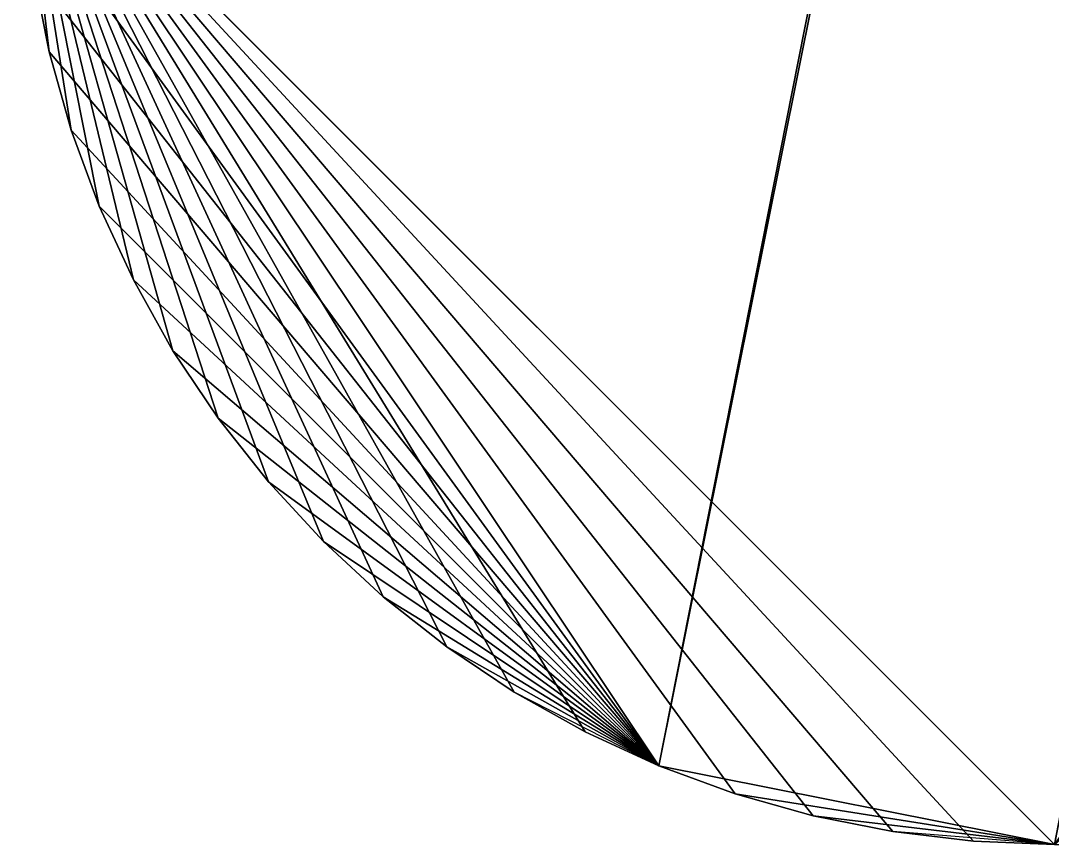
# Model space of a CAD drawing. Extents: x -23465 to -21665, y -4615 to -4167.
# Drawn here: x -22584.953 to -22582.957, y -4595.381 to -4593.787 of the extents above; entities that cross this region are included whole.
import ezdxf

# ---------------------------------------------------------------- set-up
doc = ezdxf.new("R2010")
doc.units = 0
doc.header["$MEASUREMENT"] = 0
doc.layers.get('0').update_dxf_attribs({"linetype": 'CONTINUOUS'})
doc.layers.add('ARCHITEKTURA_OBECN_', color=7, linetype='CONTINUOUS')

# ---------------------------------------------------------------- blocks, each defined once
blk = doc.blocks.new('*X13')
at = {"layer": 'ARCHITEKTURA_OBECN_', "color": 0, "linetype": 'Continuous'}
mesh = blk.add_polyface(dxfattribs=at)
corners = [(-22568.0712, -4503.9697, -216.4837), (-22567.937, -4504.2095, -216.4837), (-22584.9527, -4593.3807, -216.4837), (-22567.7843, -4504.438, -216.4837), (-22567.6141, -4504.6538, -216.4837), (-22567.4276, -4504.8556, -216.4837), (-22567.2258, -4505.0422, -216.4837), (-22567.01, -4505.2123, -216.4837), (-22566.7815, -4505.365, -216.4837), (-22566.5417, -4505.4993, -216.4837), (-22566.2921, -4505.6143, -216.4837), (-22566.0343, -4505.7094, -216.4837), (-22565.7698, -4505.784, -216.4837), (-22583.7181, -4595.2285, -216.4837), (-22565.5002, -4505.8376, -216.4837), (-22582.9527, -4595.3807, -216.4837), (-22563.124, -4573.3965, -216.4837), (-22563.3638, -4573.2622, -216.4837), (-22564.9527, -4505.8807, -216.4837), (-22563.6133, -4573.1472, -216.4837), (-22563.8712, -4573.052, -216.4837), (-22564.1357, -4572.9774, -216.4837), (-22564.4052, -4572.9238, -216.4837), (-22564.6781, -4572.8915, -216.4837), (-22564.9527, -4572.8807, -216.4837), (-22565.2273, -4572.8915, -216.4837), (-22565.2273, -4505.87, -216.4837), (-22565.5002, -4572.9238, -216.4837), (-22565.7698, -4572.9774, -216.4837), (-22566.0343, -4573.052, -216.4837), (-22566.2921, -4573.1472, -216.4837), (-22566.5417, -4573.2622, -216.4837), (-22566.7815, -4573.3965, -216.4837), (-22564.1357, -4505.784, -216.4837), (-22563.8712, -4505.7094, -216.4837), (-22544.9527, -4593.3807, -216.4837), (-22563.6133, -4505.6143, -216.4837), (-22563.3638, -4505.4993, -216.4837), (-22563.124, -4505.365, -216.4837), (-22562.8955, -4505.2123, -216.4837), (-22562.6797, -4505.0422, -216.4837), (-22562.4778, -4504.8556, -216.4837), (-22562.2913, -4504.6538, -216.4837), (-22562.1212, -4504.438, -216.4837), (-22561.9685, -4504.2095, -216.4837)]
mesh.append_faces([[corners[k] for k in face] for face in [(0, 1, 2), (1, 3, 2), (3, 4, 2), (4, 5, 2), (5, 6, 2), (6, 7, 2), (7, 8, 2), (8, 9, 2), (9, 10, 2), (10, 11, 2), (11, 12, 13), (12, 14, 15), (16, 17, 18), (17, 19, 18), (19, 20, 18), (20, 21, 18), (21, 22, 18), (22, 23, 18), (23, 24, 18), (24, 25, 26), (25, 27, 26), (27, 28, 26), (28, 29, 26), (29, 30, 26), (30, 31, 26), (31, 32, 26), (33, 34, 35), (34, 36, 35), (36, 37, 35), (37, 38, 35), (38, 39, 35), (39, 40, 35), (40, 41, 35), (41, 42, 35), (42, 43, 35), (43, 44, 35)]], dxfattribs={"vtx1": -1, "vtx2": -1, "color": 0})
mesh = blk.add_polyface(dxfattribs=at)
corners = [(-22584.9527, -4593.3807, -216.4837), (-22566.0343, -4505.7094, -216.4837), (-22583.7181, -4595.2285, -216.4837), (-22565.7698, -4505.784, -216.4837), (-22582.9527, -4595.3807, -216.4837), (-22565.2273, -4505.87, -216.4837), (-22567.7843, -4574.3235, -216.4837), (-22567.937, -4574.552, -216.4837), (-22565.5002, -4505.8376, -216.4837), (-22568.0712, -4574.7918, -216.4837), (-22568.1863, -4575.0413, -216.4837), (-22568.2814, -4575.2992, -216.4837), (-22568.356, -4575.5637, -216.4837), (-22568.4096, -4575.8332, -216.4837), (-22568.4419, -4576.1061, -216.4837), (-22568.4527, -4576.3807, -216.4837), (-22568.4419, -4576.6553, -216.4837), (-22561.624, -4577.4623, -216.4837), (-22561.5494, -4577.1978, -216.4837), (-22544.9527, -4593.3807, -216.4837), (-22561.4958, -4576.9283, -216.4837), (-22561.4635, -4576.6553, -216.4837), (-22561.4527, -4576.3807, -216.4837), (-22561.4635, -4576.1061, -216.4837), (-22561.4958, -4575.8332, -216.4837), (-22564.9527, -4505.8807, -216.4837), (-22562.2913, -4574.1077, -216.4837), (-22562.4778, -4573.9059, -216.4837), (-22562.6797, -4573.7193, -216.4837), (-22562.8955, -4573.5492, -216.4837), (-22563.124, -4573.3965, -216.4837), (-22566.7815, -4573.3965, -216.4837), (-22567.01, -4573.5492, -216.4837), (-22567.2258, -4573.7193, -216.4837), (-22567.4276, -4573.9059, -216.4837), (-22567.6141, -4574.1077, -216.4837), (-22564.6781, -4505.87, -216.4837), (-22561.5494, -4575.5637, -216.4837), (-22561.624, -4575.2992, -216.4837), (-22561.7191, -4575.0413, -216.4837), (-22561.8342, -4574.7918, -216.4837), (-22561.9685, -4574.552, -216.4837), (-22562.1212, -4574.3235, -216.4837), (-22564.1357, -4505.784, -216.4837)]
mesh.append_faces([[corners[k] for k in face] for face in [(0, 1, 2), (2, 3, 4), (7, 4, 8), (43, 19, 24)]], dxfattribs={"vtx0": -1, "vtx1": -1, "vtx2": -1, "color": 0})
mesh.append_faces([[corners[k] for k in face] for face in [(5, 6, 7), (25, 26, 27), (36, 24, 37)]], dxfattribs={"vtx0": -1, "vtx2": -1, "color": 0})
mesh.append_faces([[corners[k] for k in face] for face in [(7, 9, 4), (9, 10, 4), (10, 11, 4), (11, 12, 4), (12, 13, 4), (13, 14, 4), (14, 15, 4), (15, 16, 4), (17, 18, 19), (18, 20, 19), (20, 21, 19), (21, 22, 19), (22, 23, 19), (23, 24, 19), (27, 28, 25), (28, 29, 25), (29, 30, 25), (31, 32, 5), (32, 33, 5), (33, 34, 5), (34, 35, 5), (35, 6, 5), (37, 38, 36), (38, 39, 36), (39, 40, 36), (40, 41, 36), (41, 42, 36), (42, 26, 36)]], dxfattribs={"vtx1": -1, "vtx2": -1, "color": 0})
mesh = blk.add_polyface(dxfattribs=at)
corners = [(-22583.9977, -4595.086, -216.4837), (-22584.1283, -4594.9988, -216.4837), (-22583.7181, -4595.2285, -216.4837), (-22584.2516, -4594.9016, -216.4837), (-22584.3669, -4594.795, -216.4837), (-22584.4735, -4594.6796, -216.4837), (-22584.5708, -4594.5563, -216.4837), (-22584.658, -4594.4257, -216.4837), (-22584.7347, -4594.2887, -216.4837), (-22584.8005, -4594.1461, -216.4837), (-22584.8548, -4593.9988, -216.4837), (-22584.8975, -4593.8476, -216.4837), (-22584.9281, -4593.6936, -216.4837), (-22584.9466, -4593.5377, -216.4837), (-22584.9527, -4593.3807, -216.4837), (-22583.2656, -4595.3561, -216.4837), (-22583.4196, -4595.3255, -216.4837), (-22582.9527, -4595.3807, -216.4837), (-22583.5708, -4595.2829, -216.4837), (-22568.4419, -4576.6553, -216.4837), (-22568.4096, -4576.9283, -216.4837), (-22568.356, -4577.1978, -216.4837), (-22568.2814, -4577.4623, -216.4837), (-22568.1863, -4577.7201, -216.4837), (-22568.0712, -4577.9697, -216.4837), (-22567.937, -4578.2095, -216.4837), (-22567.7843, -4578.438, -216.4837), (-22567.6141, -4578.6538, -216.4837), (-22567.4276, -4578.8556, -216.4837), (-22567.2258, -4579.0422, -216.4837), (-22567.01, -4579.2123, -216.4837), (-22566.7815, -4579.365, -216.4837), (-22566.5417, -4579.4993, -216.4837), (-22566.2921, -4579.6143, -216.4837), (-22566.0343, -4579.7094, -216.4837), (-22565.7698, -4579.784, -216.4837), (-22565.5002, -4579.8376, -216.4837), (-22565.2273, -4579.87, -216.4837), (-22564.9527, -4579.8807, -216.4837)]
mesh.append_faces([[corners[k] for k in face] for face in [(0, 1, 2), (1, 3, 2), (3, 4, 2), (4, 5, 2), (5, 6, 2), (6, 7, 2), (7, 8, 2), (8, 9, 2), (9, 10, 2), (10, 11, 2), (11, 12, 2), (12, 13, 2), (13, 14, 2), (15, 16, 17), (16, 18, 17), (18, 2, 17), (19, 20, 17), (20, 21, 17), (21, 22, 17), (22, 23, 17), (23, 24, 17), (24, 25, 17), (25, 26, 17), (26, 27, 17), (27, 28, 17), (28, 29, 17), (29, 30, 17), (30, 31, 17), (31, 32, 17), (32, 33, 17), (33, 34, 17), (34, 35, 17), (35, 36, 17), (36, 37, 17), (37, 38, 17)]], dxfattribs={"vtx1": -1, "vtx2": -1, "color": 0})
mesh = blk.add_polyface(dxfattribs=at)
corners = [(-22546.9527, -4595.3807, -210.4837), (-22546.7958, -4595.3746, -210.4837), (-22584.9527, -4593.3807, -210.4837), (-22546.6399, -4595.3561, -210.4837), (-22546.4858, -4595.3255, -210.4837), (-22546.3347, -4595.2829, -210.4837), (-22546.1874, -4595.2285, -210.4837), (-22546.0447, -4595.1628, -210.4837), (-22545.9077, -4595.086, -210.4837), (-22545.7771, -4594.9988, -210.4837), (-22545.6538, -4594.9016, -210.4837), (-22545.5385, -4594.795, -210.4837), (-22545.4319, -4594.6796, -210.4837), (-22545.3347, -4594.5563, -210.4837), (-22545.2474, -4594.4257, -210.4837), (-22545.1707, -4594.2887, -210.4837), (-22545.105, -4594.1461, -210.4837), (-22545.0506, -4593.9988, -210.4837), (-22545.008, -4593.8476, -210.4837), (-22544.9773, -4593.6936, -210.4837), (-22544.9589, -4593.5377, -210.4837), (-22561.624, -4577.4623, -210.4837), (-22561.7191, -4577.7201, -210.4837), (-22544.9527, -4593.3807, -210.4837), (-22561.8342, -4577.9697, -210.4837), (-22561.9685, -4578.2095, -210.4837), (-22562.1212, -4578.438, -210.4837), (-22562.2913, -4578.6538, -210.4837), (-22562.4778, -4578.8556, -210.4837), (-22562.6797, -4579.0422, -210.4837), (-22562.8955, -4579.2123, -210.4837), (-22563.124, -4579.365, -210.4837), (-22563.3638, -4579.4993, -210.4837), (-22563.6133, -4579.6143, -210.4837), (-22563.8712, -4579.7094, -210.4837), (-22564.1357, -4579.784, -210.4837), (-22564.4052, -4579.8376, -210.4837), (-22564.6781, -4579.87, -210.4837), (-22564.9527, -4579.8807, -210.4837)]
mesh.append_faces([[corners[k] for k in face] for face in [(27, 20, 23)]], dxfattribs={"vtx0": -1, "vtx2": -1, "color": 0})
mesh.append_faces([[corners[k] for k in face] for face in [(0, 1, 2), (1, 3, 2), (3, 4, 2), (4, 5, 2), (5, 6, 2), (6, 7, 2), (7, 8, 2), (8, 9, 2), (9, 10, 2), (10, 11, 2), (11, 12, 2), (12, 13, 2), (13, 14, 2), (14, 15, 2), (15, 16, 2), (16, 17, 2), (17, 18, 2), (18, 19, 2), (19, 20, 2), (21, 22, 23), (22, 24, 23), (24, 25, 23), (25, 26, 23), (26, 27, 23), (27, 28, 20), (28, 29, 20), (29, 30, 20), (30, 31, 20), (31, 32, 20), (32, 33, 20), (33, 34, 20), (34, 35, 20), (35, 36, 20), (36, 37, 20), (37, 38, 20)]], dxfattribs={"vtx1": -1, "vtx2": -1, "color": 0})
mesh = blk.add_polyface(dxfattribs=at)
corners = [(-22584.9281, -4593.6936, -210.4837), (-22584.8975, -4593.8476, -210.4837), (-22584.9527, -4593.3807, -210.4837), (-22584.8548, -4593.9988, -210.4837), (-22584.8005, -4594.1461, -210.4837), (-22584.7347, -4594.2887, -210.4837), (-22584.658, -4594.4257, -210.4837), (-22584.5708, -4594.5563, -210.4837), (-22584.4735, -4594.6796, -210.4837), (-22584.3669, -4594.795, -210.4837), (-22584.2516, -4594.9016, -210.4837), (-22584.1283, -4594.9988, -210.4837), (-22583.9977, -4595.086, -210.4837), (-22583.8607, -4595.1628, -210.4837), (-22583.7181, -4595.2285, -210.4837), (-22583.5708, -4595.2829, -210.4837), (-22583.4196, -4595.3255, -210.4837), (-22583.2656, -4595.3561, -210.4837), (-22583.1096, -4595.3746, -210.4837), (-22582.9527, -4595.3807, -210.4837), (-22546.9527, -4595.3807, -210.4837), (-22564.9527, -4579.8807, -210.4837), (-22544.9589, -4593.5377, -210.4837), (-22565.2273, -4579.87, -210.4837), (-22565.5002, -4579.8376, -210.4837), (-22565.7698, -4579.784, -210.4837), (-22566.0343, -4579.7094, -210.4837), (-22566.2921, -4579.6143, -210.4837), (-22566.5417, -4579.4993, -210.4837), (-22566.7815, -4579.365, -210.4837), (-22567.01, -4579.2123, -210.4837), (-22567.2258, -4579.0422, -210.4837), (-22567.4276, -4578.8556, -210.4837), (-22567.6141, -4578.6538, -210.4837), (-22567.7843, -4578.438, -210.4837), (-22567.937, -4578.2095, -210.4837), (-22568.0712, -4577.9697, -210.4837), (-22568.1863, -4577.7201, -210.4837)]
mesh.append_faces([[corners[k] for k in face] for face in [(21, 2, 22)]], dxfattribs={"vtx0": -1, "vtx1": -1, "vtx2": -1, "color": 0})
mesh.append_faces([[corners[k] for k in face] for face in [(0, 1, 2), (1, 3, 2), (3, 4, 2), (4, 5, 2), (5, 6, 2), (6, 7, 2), (7, 8, 2), (8, 9, 2), (9, 10, 2), (10, 11, 2), (11, 12, 2), (12, 13, 2), (13, 14, 2), (14, 15, 2), (15, 16, 2), (16, 17, 2), (17, 18, 2), (18, 19, 2), (19, 20, 2), (21, 23, 2), (23, 24, 2), (24, 25, 2), (25, 26, 2), (26, 27, 2), (27, 28, 2), (28, 29, 2), (29, 30, 2), (30, 31, 2), (31, 32, 2), (32, 33, 2), (33, 34, 2), (34, 35, 2), (35, 36, 2), (36, 37, 2)]], dxfattribs={"vtx1": -1, "vtx2": -1, "color": 0})
mesh = blk.add_polyface(dxfattribs=at)
corners = [(-22584.9281, -4593.6936, -210.4837), (-22584.9281, -4593.6936, -216.4837), (-22584.8975, -4593.8476, -216.4837), (-22584.8975, -4593.8476, -210.4837)]
mesh.append_faces([[corners[k] for k in face] for face in [(3, 0, 2)]], dxfattribs={"vtx1": -1, "color": 0})
mesh.append_faces([[corners[k] for k in face] for face in [(0, 1, 2)]], dxfattribs={"vtx2": -1, "color": 0})
mesh = blk.add_polyface(dxfattribs=at)
corners = [(-22584.8975, -4593.8476, -210.4837), (-22584.8975, -4593.8476, -216.4837), (-22584.8548, -4593.9988, -216.4837), (-22584.8548, -4593.9988, -210.4837)]
mesh.append_faces([[corners[k] for k in face] for face in [(3, 0, 2)]], dxfattribs={"vtx1": -1, "color": 0})
mesh.append_faces([[corners[k] for k in face] for face in [(0, 1, 2)]], dxfattribs={"vtx2": -1, "color": 0})
mesh = blk.add_polyface(dxfattribs=at)
corners = [(-22584.8548, -4593.9988, -210.4837), (-22584.8548, -4593.9988, -216.4837), (-22584.8005, -4594.1461, -216.4837), (-22584.8005, -4594.1461, -210.4837)]
mesh.append_faces([[corners[k] for k in face] for face in [(3, 0, 2)]], dxfattribs={"vtx1": -1, "color": 0})
mesh.append_faces([[corners[k] for k in face] for face in [(0, 1, 2)]], dxfattribs={"vtx2": -1, "color": 0})
mesh = blk.add_polyface(dxfattribs=at)
corners = [(-22584.8005, -4594.1461, -210.4837), (-22584.8005, -4594.1461, -216.4837), (-22584.7347, -4594.2887, -216.4837), (-22584.7347, -4594.2887, -210.4837)]
mesh.append_faces([[corners[k] for k in face] for face in [(3, 0, 2)]], dxfattribs={"vtx1": -1, "color": 0})
mesh.append_faces([[corners[k] for k in face] for face in [(0, 1, 2)]], dxfattribs={"vtx2": -1, "color": 0})
mesh = blk.add_polyface(dxfattribs=at)
corners = [(-22584.7347, -4594.2887, -210.4837), (-22584.7347, -4594.2887, -216.4837), (-22584.658, -4594.4257, -216.4837), (-22584.658, -4594.4257, -210.4837)]
mesh.append_faces([[corners[k] for k in face] for face in [(3, 0, 2)]], dxfattribs={"vtx1": -1, "color": 0})
mesh.append_faces([[corners[k] for k in face] for face in [(0, 1, 2)]], dxfattribs={"vtx2": -1, "color": 0})
mesh = blk.add_polyface(dxfattribs=at)
corners = [(-22584.658, -4594.4257, -210.4837), (-22584.658, -4594.4257, -216.4837), (-22584.5708, -4594.5563, -216.4837), (-22584.5708, -4594.5563, -210.4837)]
mesh.append_faces([[corners[k] for k in face] for face in [(3, 0, 2)]], dxfattribs={"vtx1": -1, "color": 0})
mesh.append_faces([[corners[k] for k in face] for face in [(0, 1, 2)]], dxfattribs={"vtx2": -1, "color": 0})
mesh = blk.add_polyface(dxfattribs=at)
corners = [(-22584.5708, -4594.5563, -210.4837), (-22584.5708, -4594.5563, -216.4837), (-22584.4735, -4594.6796, -216.4837), (-22584.4735, -4594.6796, -210.4837)]
mesh.append_faces([[corners[k] for k in face] for face in [(3, 0, 2)]], dxfattribs={"vtx1": -1, "color": 0})
mesh.append_faces([[corners[k] for k in face] for face in [(0, 1, 2)]], dxfattribs={"vtx2": -1, "color": 0})
mesh = blk.add_polyface(dxfattribs=at)
corners = [(-22584.4735, -4594.6796, -210.4837), (-22584.4735, -4594.6796, -216.4837), (-22584.3669, -4594.795, -216.4837), (-22584.3669, -4594.795, -210.4837)]
mesh.append_faces([[corners[k] for k in face] for face in [(3, 0, 2)]], dxfattribs={"vtx1": -1, "color": 0})
mesh.append_faces([[corners[k] for k in face] for face in [(0, 1, 2)]], dxfattribs={"vtx2": -1, "color": 0})
mesh = blk.add_polyface(dxfattribs=at)
corners = [(-22584.3669, -4594.795, -210.4837), (-22584.3669, -4594.795, -216.4837), (-22584.2516, -4594.9016, -216.4837), (-22584.2516, -4594.9016, -210.4837)]
mesh.append_faces([[corners[k] for k in face] for face in [(3, 0, 2)]], dxfattribs={"vtx1": -1, "color": 0})
mesh.append_faces([[corners[k] for k in face] for face in [(0, 1, 2)]], dxfattribs={"vtx2": -1, "color": 0})
mesh = blk.add_polyface(dxfattribs=at)
corners = [(-22584.2516, -4594.9016, -210.4837), (-22584.2516, -4594.9016, -216.4837), (-22584.1283, -4594.9988, -216.4837), (-22584.1283, -4594.9988, -210.4837)]
mesh.append_faces([[corners[k] for k in face] for face in [(3, 0, 2)]], dxfattribs={"vtx1": -1, "color": 0})
mesh.append_faces([[corners[k] for k in face] for face in [(0, 1, 2)]], dxfattribs={"vtx2": -1, "color": 0})
mesh = blk.add_polyface(dxfattribs=at)
corners = [(-22584.1283, -4594.9988, -210.4837), (-22584.1283, -4594.9988, -216.4837), (-22583.9977, -4595.086, -216.4837), (-22583.9977, -4595.086, -210.4837)]
mesh.append_faces([[corners[k] for k in face] for face in [(3, 0, 2)]], dxfattribs={"vtx1": -1, "color": 0})
mesh.append_faces([[corners[k] for k in face] for face in [(0, 1, 2)]], dxfattribs={"vtx2": -1, "color": 0})
mesh = blk.add_polyface(dxfattribs=at)
corners = [(-22583.9977, -4595.086, -210.4837), (-22583.9977, -4595.086, -216.4837), (-22583.8607, -4595.1628, -216.4837), (-22583.8607, -4595.1628, -210.4837)]
mesh.append_faces([[corners[k] for k in face] for face in [(3, 0, 2)]], dxfattribs={"vtx1": -1, "color": 0})
mesh.append_faces([[corners[k] for k in face] for face in [(0, 1, 2)]], dxfattribs={"vtx2": -1, "color": 0})
mesh = blk.add_polyface(dxfattribs=at)
corners = [(-22583.8607, -4595.1628, -210.4837), (-22583.8607, -4595.1628, -216.4837), (-22583.7181, -4595.2285, -216.4837), (-22583.7181, -4595.2285, -210.4837)]
mesh.append_faces([[corners[k] for k in face] for face in [(3, 0, 2)]], dxfattribs={"vtx1": -1, "color": 0})
mesh.append_faces([[corners[k] for k in face] for face in [(0, 1, 2)]], dxfattribs={"vtx2": -1, "color": 0})
mesh = blk.add_polyface(dxfattribs=at)
corners = [(-22583.7181, -4595.2285, -210.4837), (-22583.7181, -4595.2285, -216.4837), (-22583.5708, -4595.2829, -216.4837), (-22583.5708, -4595.2829, -210.4837)]
mesh.append_faces([[corners[k] for k in face] for face in [(3, 0, 2)]], dxfattribs={"vtx1": -1, "color": 0})
mesh.append_faces([[corners[k] for k in face] for face in [(0, 1, 2)]], dxfattribs={"vtx2": -1, "color": 0})
mesh = blk.add_polyface(dxfattribs=at)
corners = [(-22583.5708, -4595.2829, -210.4837), (-22583.5708, -4595.2829, -216.4837), (-22583.4196, -4595.3255, -216.4837), (-22583.4196, -4595.3255, -210.4837)]
mesh.append_faces([[corners[k] for k in face] for face in [(3, 0, 2)]], dxfattribs={"vtx1": -1, "color": 0})
mesh.append_faces([[corners[k] for k in face] for face in [(0, 1, 2)]], dxfattribs={"vtx2": -1, "color": 0})
mesh = blk.add_polyface(dxfattribs=at)
corners = [(-22583.4196, -4595.3255, -210.4837), (-22583.4196, -4595.3255, -216.4837), (-22583.2656, -4595.3561, -216.4837), (-22583.2656, -4595.3561, -210.4837)]
mesh.append_faces([[corners[k] for k in face] for face in [(3, 0, 2)]], dxfattribs={"vtx1": -1, "color": 0})
mesh.append_faces([[corners[k] for k in face] for face in [(0, 1, 2)]], dxfattribs={"vtx2": -1, "color": 0})
mesh = blk.add_polyface(dxfattribs=at)
corners = [(-22583.2656, -4595.3561, -210.4837), (-22583.2656, -4595.3561, -216.4837), (-22583.1096, -4595.3746, -216.4837), (-22583.1096, -4595.3746, -210.4837)]
mesh.append_faces([[corners[k] for k in face] for face in [(3, 0, 2)]], dxfattribs={"vtx1": -1, "color": 0})
mesh.append_faces([[corners[k] for k in face] for face in [(0, 1, 2)]], dxfattribs={"vtx2": -1, "color": 0})
mesh = blk.add_polyface(dxfattribs=at)
corners = [(-22583.1096, -4595.3746, -210.4837), (-22583.1096, -4595.3746, -216.4837), (-22582.9527, -4595.3807, -216.4837), (-22582.9527, -4595.3807, -210.4837)]
mesh.append_faces([[corners[k] for k in face] for face in [(3, 0, 2)]], dxfattribs={"vtx1": -1, "color": 0})
mesh.append_faces([[corners[k] for k in face] for face in [(0, 1, 2)]], dxfattribs={"vtx2": -1, "color": 0})

msp = doc.modelspace()

# ---------------------------------------------------------------- block references
at = {"linetype": 'Continuous'}
msp.add_blockref('*X13', (0, 0), dxfattribs=at)

doc.saveas('drawing.dxf')
